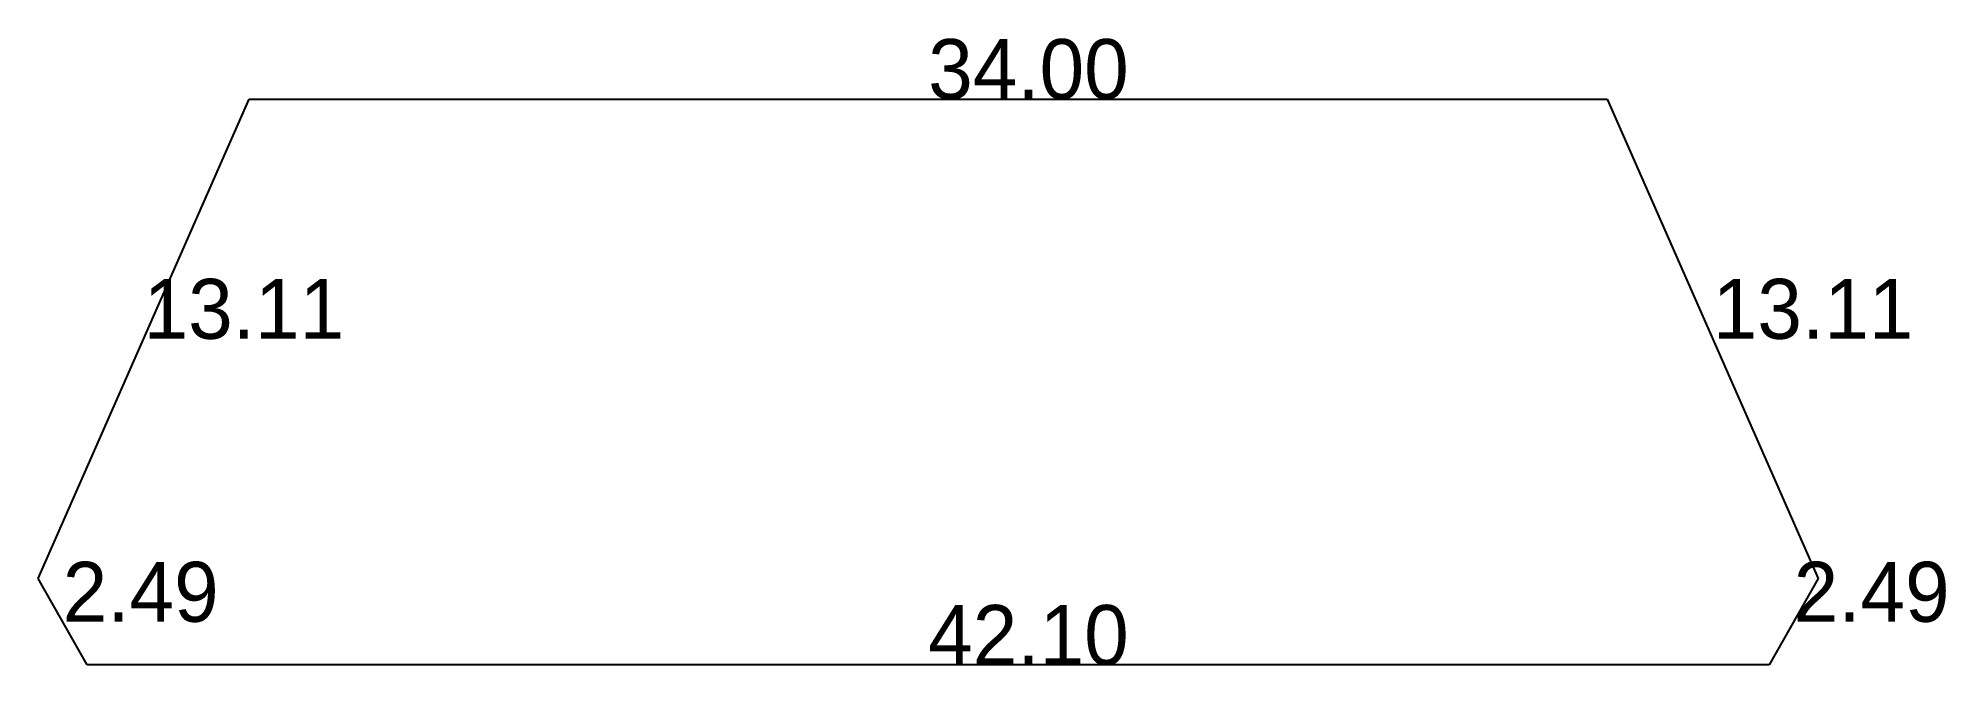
# Model space of a CAD drawing. Header units: metres. Extents: x -22.3 to 25.5, y 0 to 15.7.
import ezdxf

# ---------------------------------------------------------------- set-up
doc = ezdxf.new("R2010")
doc.units = ezdxf.units.M
doc.layers.add('CUT', color=1, linetype='Continuous')

msp = doc.modelspace()

# ---------------------------------------------------------------- linework, layer by layer
at = {"layer": 'CUT'}
for p, q in [((-22.28, 2.16), (-17, 14.16)), ((-17, 14.16), (17, 14.16)), ((17, 14.16), (22.28, 2.16)), ((-21.05, 0), (-22.28, 2.16)), ((22.28, 2.16), (21.05, 0)), ((21.05, 0), (-21.05, 0))]:
    msp.add_line(p, q, dxfattribs=at)

# ---------------------------------------------------------------- texts
at = {"layer": 'CONSTRUCTION'}
for s, p in [('34.00', (0, 14.16)), ('13.11', (-19.64, 8.16)), ('13.11', (19.64, 8.16)), ('2.49', (-21.665, 1.08)), ('2.49', (21.665, 1.08)), ('42.10', (0, 0))]:
    msp.add_text(s, height=1.5, dxfattribs=at).set_placement(p)

doc.saveas('drawing.dxf')
